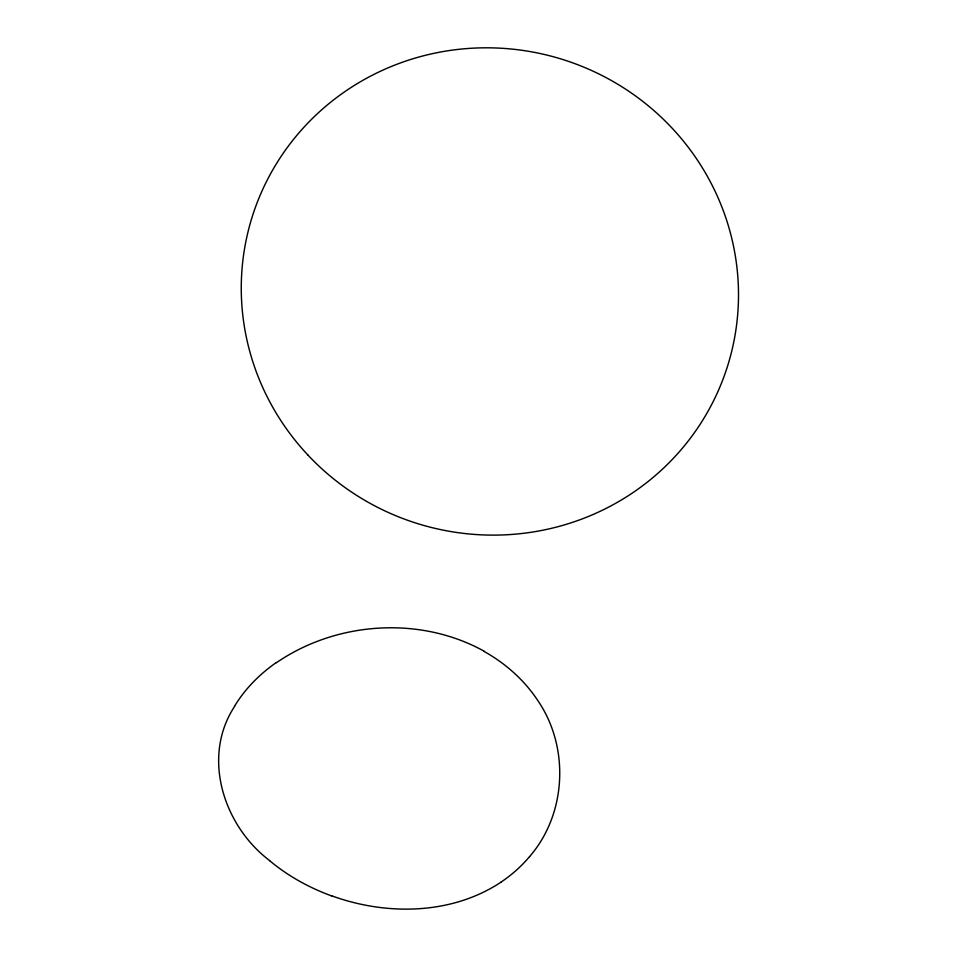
<?xml version="1.0" encoding="UTF-8"?>
<svg xmlns="http://www.w3.org/2000/svg" width="957" height="957" viewBox="0 0 957 957"><rect width="100%" height="100%" fill="white"/><g stroke="black" fill="none" stroke-linecap="round" stroke-linejoin="round"><path stroke-width="1.44" d="M234.609 706.398C201.245 757.143 223.663 825.891 269.659 860.606M529.592 856.599C566.4 814.192 569.654 748.039 538.504 701.589A171.482 151.074 -7.6 0 0 484.206 651.502M276.429 662.711C336.541 621.368 420.255 615.65 484.338 651.31M500.714 882.366C451.237 914.964 386.413 915.646 331.947 895.908M234.477 706.35A162.869 124.195 -7 0 1 276.25 662.555M331.9 896.015A171.279 125.786 12.1 0 1 269.587 860.654M529.58 856.587A166.685 145.942 23.1 0 1 500.69 882.342M308.13 455.281A249.131 243.138 17 0 0 727.679 365.741A249.131 243.138 17 0 0 433.844 53.353A249.131 243.138 17 0 0 308.13 455.281"/></g></svg>
